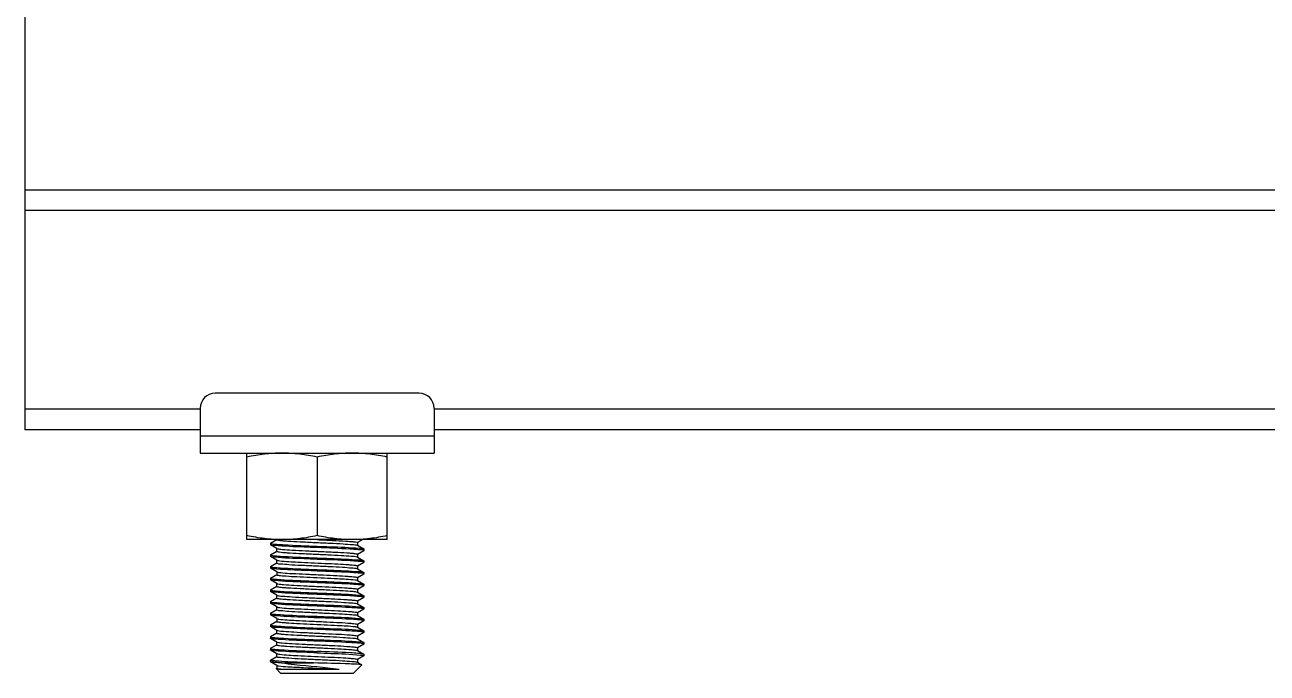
# Model space of a CAD drawing. Extents: x 4995099 to 5303443, y 4627657 to 4889583.
# Drawn here: x 5061398 to 5063570, y 4735235 to 4736369 of the extents above; entities that cross this region are included whole.
import ezdxf

# ---------------------------------------------------------------- set-up
doc = ezdxf.new("R2010")
doc.units = 0
doc.header["$LTSCALE"] = 1000
doc.header["$MEASUREMENT"] = 0
doc.layers.get('0').update_dxf_attribs({"color": 4, "linetype": 'CONTINUOUS'})

msp = doc.modelspace()

# ---------------------------------------------------------------- linework, layer by layer
at = {"color": 7}
msp.add_line((5061397.8, 4736463.1), (5061397.8, 4735660.7), dxfattribs=at)
for p, q in [((5069844.2, 4736079.8), (5061397.8, 4736079.8)), ((5069844.2, 4736044), (5061397.8, 4736044)), ((5062087.3, 4735724.5), (5061730.4, 4735724.5)), ((5061704.4, 4735696.5), (5061397.8, 4735696.5)), ((5061704.4, 4735698.5), (5061704.4, 4735619.8)), ((5062113.3, 4735698.5), (5062113.3, 4735619.8)), ((5069128.3, 4735696.5), (5062113.3, 4735696.5)), ((5061704.4, 4735660.7), (5061397.8, 4735660.7)), ((5069128.3, 4735660.7), (5062113.3, 4735660.7)), ((5062113.3, 4735649.2), (5061704.4, 4735649.2)), ((5061704.4, 4735619.8), (5062113.3, 4735619.8)), ((5061786.2, 4735468.5), (5061786.2, 4735619.8)), ((5061908.9, 4735612.9), (5061908.9, 4735475.5)), ((5062031.5, 4735468.5), (5062031.5, 4735619.8)), ((5062031.5, 4735468.5), (5061786.2, 4735468.5)), ((5061827.3, 4735462.4), (5061827.1, 4735462.2)), ((5061827.1, 4735462.2), (5061827.1, 4735459.6)), ((5061827.3, 4735459.4), (5061827.1, 4735459.6)), ((5061827.3, 4735462.4), (5061838.4, 4735468.8)), ((5061838.4, 4735453), (5061827.3, 4735459.4)), ((5061979.1, 4735458.7), (5061979.3, 4735458.6)), ((5061988.6, 4735468.5), (5061979.3, 4735463.2)), ((5061979.3, 4735458.6), (5061990.4, 4735452.2)), ((5061979.6, 4735463.4), (5061979.6, 4735458.3)), ((5061827.3, 4735441.9), (5061827.1, 4735441.7)), ((5061827.1, 4735441.7), (5061827.1, 4735439.2)), ((5061827.3, 4735438.9), (5061827.1, 4735439.2)), ((5061827.3, 4735441.9), (5061838.4, 4735448.4)), ((5061838.4, 4735432.5), (5061827.3, 4735438.9)), ((5061838.2, 4735448.1), (5061838.2, 4735453.2)), ((5061990.4, 4735449.2), (5061979.3, 4735442.7)), ((5061979.3, 4735438.1), (5061990.4, 4735431.7)), ((5061979.6, 4735443), (5061979.6, 4735437.9)), ((5061990.4, 4735452.2), (5061990.6, 4735451.9)), ((5061990.4, 4735449.2), (5061990.6, 4735449.4)), ((5061990.6, 4735451.9), (5061990.6, 4735449.4)), ((5061827.3, 4735421.5), (5061827.1, 4735421.3)), ((5061827.1, 4735421.3), (5061827.1, 4735418.7)), ((5061827.3, 4735418.5), (5061827.1, 4735418.7)), ((5061827.3, 4735421.5), (5061838.4, 4735427.9)), ((5061838.4, 4735412.1), (5061827.3, 4735418.5)), ((5061838.2, 4735427.7), (5061838.2, 4735432.8)), ((5061838.2, 4735412.3), (5061838.2, 4735407.2)), ((5061838.4, 4735432.5), (5061838.7, 4735432.4)), ((5061990.4, 4735428.7), (5061979.3, 4735422.3)), ((5061979.3, 4735417.7), (5061990.4, 4735411.3)), ((5061979.6, 4735422.5), (5061979.6, 4735417.4)), ((5061990.4, 4735431.7), (5061990.6, 4735431.5)), ((5061990.4, 4735428.7), (5061990.6, 4735428.9)), ((5061990.6, 4735431.5), (5061990.6, 4735428.9)), ((5061827.3, 4735401), (5061827.1, 4735400.8)), ((5061827.1, 4735400.8), (5061827.1, 4735398.3)), ((5061827.3, 4735398), (5061827.1, 4735398.3)), ((5061827.3, 4735401), (5061838.4, 4735407.5)), ((5061838.4, 4735391.6), (5061827.3, 4735398)), ((5061838.2, 4735386.8), (5061838.2, 4735391.9)), ((5061990.4, 4735408.3), (5061979.3, 4735401.8)), ((5061979.3, 4735397.2), (5061990.4, 4735390.8)), ((5061979.6, 4735402.1), (5061979.6, 4735397)), ((5061990.4, 4735411.3), (5061990.6, 4735411)), ((5061990.4, 4735408.3), (5061990.6, 4735408.5)), ((5061990.4, 4735390.8), (5061990.6, 4735390.6)), ((5061990.6, 4735411), (5061990.6, 4735408.5)), ((5061990.6, 4735390.6), (5061990.6, 4735388)), ((5061827.3, 4735380.6), (5061827.1, 4735380.4)), ((5061827.1, 4735380.4), (5061827.1, 4735377.8)), ((5061827.3, 4735377.6), (5061827.1, 4735377.8)), ((5061827.3, 4735380.6), (5061838.4, 4735387)), ((5061838.4, 4735371.2), (5061827.3, 4735377.6)), ((5061838.2, 4735366.3), (5061838.2, 4735371.4)), ((5061979.1, 4735376.9), (5061979.3, 4735376.8)), ((5061990.4, 4735387.8), (5061979.3, 4735381.4)), ((5061979.3, 4735376.8), (5061990.4, 4735370.4)), ((5061979.6, 4735381.7), (5061979.6, 4735376.5)), ((5061990.4, 4735387.8), (5061990.6, 4735388)), ((5061990.4, 4735370.4), (5061990.6, 4735370.2)), ((5061990.6, 4735370.2), (5061990.6, 4735367.6)), ((5061827.3, 4735360.2), (5061827.1, 4735359.9)), ((5061827.1, 4735359.9), (5061827.1, 4735357.4)), ((5061827.3, 4735357.2), (5061827.1, 4735357.4)), ((5061827.3, 4735360.2), (5061838.4, 4735366.6)), ((5061838.4, 4735350.7), (5061827.3, 4735357.2)), ((5061838.2, 4735345.9), (5061838.2, 4735351)), ((5061838.4, 4735350.7), (5061838.7, 4735350.6)), ((5061990.4, 4735367.4), (5061979.3, 4735361)), ((5061979.3, 4735356.4), (5061990.4, 4735349.9)), ((5061990.4, 4735346.9), (5061979.3, 4735340.5)), ((5061979.6, 4735361.2), (5061979.6, 4735356.1)), ((5061990.4, 4735367.4), (5061990.6, 4735367.6)), ((5061990.4, 4735349.9), (5061990.6, 4735349.7)), ((5061990.4, 4735346.9), (5061990.6, 4735347.2)), ((5061990.6, 4735349.7), (5061990.6, 4735347.2)), ((5061827.3, 4735339.7), (5061827.1, 4735339.5)), ((5061827.1, 4735339.5), (5061827.1, 4735336.9)), ((5061827.3, 4735336.7), (5061827.1, 4735336.9)), ((5061827.3, 4735339.7), (5061838.4, 4735346.1)), ((5061838.4, 4735330.3), (5061827.3, 4735336.7)), ((5061827.3, 4735319.3), (5061838.4, 4735325.7)), ((5061838.2, 4735330.5), (5061838.2, 4735325.4)), ((5061979.3, 4735335.9), (5061990.4, 4735329.5)), ((5061990.4, 4735326.5), (5061979.3, 4735320.1)), ((5061979.6, 4735340.8), (5061979.6, 4735335.7)), ((5061990.4, 4735329.5), (5061990.6, 4735329.3)), ((5061990.4, 4735326.5), (5061990.6, 4735326.7)), ((5061990.6, 4735329.3), (5061990.6, 4735326.7)), ((5061827.3, 4735319.3), (5061827.1, 4735319)), ((5061827.1, 4735319), (5061827.1, 4735316.5)), ((5061827.3, 4735316.3), (5061827.1, 4735316.5)), ((5061838.4, 4735309.8), (5061827.3, 4735316.3)), ((5061827.3, 4735298.8), (5061838.4, 4735305.3)), ((5061838.2, 4735305), (5061838.2, 4735310.1)), ((5061979.3, 4735315.5), (5061990.4, 4735309.1)), ((5061990.4, 4735306), (5061979.3, 4735299.6)), ((5061979.6, 4735320.3), (5061979.6, 4735315.2)), ((5061990.4, 4735309.1), (5061990.6, 4735308.8)), ((5061990.4, 4735306), (5061990.6, 4735306.3)), ((5061990.6, 4735308.8), (5061990.6, 4735306.3)), ((5061827.3, 4735298.8), (5061827.1, 4735298.6)), ((5061827.1, 4735298.6), (5061827.1, 4735296)), ((5061827.3, 4735295.8), (5061827.1, 4735296)), ((5061838.4, 4735289.4), (5061827.3, 4735295.8)), ((5061827.3, 4735278.4), (5061838.4, 4735284.8)), ((5061838.2, 4735284.5), (5061838.2, 4735289.7)), ((5061979.1, 4735295.2), (5061979.3, 4735295)), ((5061979.3, 4735295), (5061990.4, 4735288.6)), ((5061990.4, 4735285.6), (5061979.3, 4735279.2)), ((5061979.6, 4735299.9), (5061979.6, 4735294.8)), ((5061990.4, 4735288.6), (5061990.6, 4735288.4)), ((5061990.4, 4735285.6), (5061990.6, 4735285.8)), ((5061990.6, 4735288.4), (5061990.6, 4735285.8)), ((5061827.3, 4735278.4), (5061827.1, 4735278.2)), ((5061827.1, 4735278.2), (5061827.1, 4735275.6)), ((5061827.3, 4735275.4), (5061827.1, 4735275.6)), ((5061838.4, 4735269), (5061827.3, 4735275.4)), ((5061827.3, 4735257.9), (5061838.4, 4735264.4)), ((5061838.2, 4735264.1), (5061838.2, 4735269.2)), ((5061838.4, 4735269), (5061838.7, 4735268.8)), ((5061979.3, 4735274.6), (5061990.4, 4735268.2)), ((5061990.4, 4735265.2), (5061979.3, 4735258.7)), ((5061979.6, 4735279.4), (5061979.6, 4735274.3)), ((5061990.6, 4735267.9), (5061990.4, 4735268.2)), ((5061990.6, 4735265.4), (5061990.4, 4735265.2)), ((5061990.6, 4735267.9), (5061990.6, 4735265.4)), ((5061827.1, 4735257.7), (5061827.3, 4735257.9)), ((5061827.1, 4735257.7), (5061827.1, 4735255.2)), ((5061827.3, 4735254.9), (5061827.1, 4735255.2)), ((5061838.4, 4735248.5), (5061827.3, 4735254.9)), ((5061837, 4735243.1), (5061838.4, 4735243.9)), ((5061837, 4735243.1), (5061837, 4735243)), ((5061845, 4735235), (5061837, 4735243)), ((5061838.2, 4735248.8), (5061838.2, 4735243.7)), ((5061846.7, 4735252.9), (5061902.4, 4735252.9)), ((5061849.5, 4735241.8), (5061947.2, 4735241.8)), ((5061972.7, 4735235), (5061987.2, 4735249.5)), ((5061979.3, 4735254.1), (5061987.2, 4735249.6)), ((5061979.6, 4735259), (5061979.6, 4735253.9)), ((5061987.2, 4735249.5), (5061987.2, 4735249.6)), ((5061845, 4735235), (5061972.7, 4735235))]:
    msp.add_line(p, q)
for centre, radius, start, end in [((5061730.4, 4735698.5), 26, 90, 180), ((5062087.3, 4735698.5), 26, 0, 90), ((5061855.3, 4735679.9), 220.1, 264.4922, 265.5586), ((5061855.4, 4735660.6), 221.2, 264.5118, 265.5533), ((5061961.5, 4735221.3), 230.5, 84.6378, 85.5439), ((5061855.3, 4735638.7), 219.8, 264.491, 265.556), ((5061976.5, 4735410.5), 7.8, 73.8589, 74.9069), ((5061961.3, 4735198.5), 232.9, 84.669, 85.543), ((5061862.8, 4735710.8), 312.7, 265.4503, 265.5766), ((5061961.2, 4735176.7), 234.2, 84.6853, 85.5419), ((5061855.3, 4735598.1), 220.1, 264.4922, 265.5586), ((5061961.5, 4735159.6), 230.9, 84.6443, 85.543), ((5061961.5, 4735139.5), 230.5, 84.6378, 85.5439), ((5061855.4, 4735578.8), 221.2, 264.5118, 265.5533), ((5061961.3, 4735116.7), 232.9, 84.669, 85.543), ((5061855.3, 4735556.9), 219.8, 264.491, 265.556), ((5061976.5, 4735328.7), 7.8, 73.8589, 74.9069), ((5061961.2, 4735094.9), 234.2, 84.6853, 85.5419), ((5061862.8, 4735629.1), 312.7, 265.4503, 265.5766), ((5061961.5, 4735077.8), 230.9, 84.6443, 85.543), ((5061855.3, 4735516.3), 220.1, 264.4922, 265.5586), ((5061961.5, 4735057.7), 230.5, 84.6378, 85.5439), ((5061855.4, 4735497), 221.2, 264.5118, 265.5533), ((5061976.5, 4735246.9), 7.8, 73.8589, 74.9069)]:
    msp.add_arc(centre, radius, start, end)
for points, knots in [([(5061847.5, 4735619.8), (5061837.2, 4735619.8), (5061816.6, 4735618.5), (5061796.3, 4735615), (5061786.2, 4735612.9)], [0, 0, 0, 0, 0.499234, 1, 1, 1, 1]), ([(5061908.9, 4735612.9), (5061898.8, 4735615), (5061878.4, 4735618.5), (5061857.8, 4735619.8), (5061847.5, 4735619.8)], [0, 0, 0, 0, 0.500766, 1, 1, 1, 1]), ([(5061970.2, 4735619.8), (5061959.9, 4735619.8), (5061939.3, 4735618.5), (5061919, 4735615), (5061908.9, 4735612.9)], [0, 0, 0, 0, 0.499234, 1, 1, 1, 1]), ([(5062031.5, 4735612.9), (5062021.4, 4735615), (5062001.1, 4735618.5), (5061980.5, 4735619.8), (5061970.2, 4735619.8)], [0, 0, 0, 0, 0.500766, 1, 1, 1, 1]), ([(5061847.5, 4735468.5), (5061837.2, 4735468.5), (5061816.6, 4735469.8), (5061796.3, 4735473.3), (5061786.2, 4735475.5)], [0, 0, 0, 0, 0.499234, 1, 1, 1, 1]), ([(5061827.1, 4735462.2), (5061827.1, 4735462.1), (5061827.4, 4735461.8), (5061827.7, 4735461.8), (5061827.9, 4735461.7)], [0, 0, 0, 0, 0.322656, 1, 1, 1, 1]), ([(5061834.3, 4735458.2), (5061833.4, 4735458.3), (5061831.1, 4735458.6), (5061828.6, 4735458.6), (5061827.3, 4735459.4)], [0, 0, 0, 0, 0.378132, 1, 1, 1, 1]), ([(5061827.9, 4735461.7), (5061828.2, 4735461.6), (5061830.3, 4735461.2), (5061832.4, 4735461), (5061834.2, 4735460.8)], [0, 0, 0, 0, 0.159145, 1, 1, 1, 1]), ([(5061908.9, 4735454.5), (5061901.1, 4735454.8), (5061876.3, 4735455.9), (5061851.4, 4735456.6), (5061834.3, 4735458.2)], [0, 0, 0, 0, 0.310323, 1, 1, 1, 1]), ([(5061838.2, 4735468.5), (5061838.2, 4735468.1), (5061840.6, 4735467.8), (5061843.6, 4735467.1), (5061850, 4735466.6), (5061861.8, 4735465.7), (5061880.4, 4735464.8), (5061904.9, 4735463.6), (5061930, 4735462.4), (5061952.2, 4735461.5), (5061968.1, 4735460), (5061976.6, 4735459.7), (5061979.1, 4735458.7)], [0, 0, 0, 0, 0.009911, 0.036684, 0.079861, 0.138026, 0.290611, 0.473012, 0.659513, 0.823824, 0.942824, 1, 1, 1, 1]), ([(5061838.3, 4735460.4), (5061842.6, 4735460.1), (5061866.1, 4735458.7), (5061889.7, 4735457.8), (5061908.9, 4735457)], [0, 0, 0, 0, 0.184477, 1, 1, 1, 1]), ([(5061908.9, 4735475.5), (5061898.8, 4735473.3), (5061878.4, 4735469.8), (5061857.8, 4735468.5), (5061847.5, 4735468.5)], [0, 0, 0, 0, 0.500766, 1, 1, 1, 1]), ([(5061970.2, 4735468.5), (5061959.9, 4735468.5), (5061939.3, 4735469.8), (5061919, 4735473.3), (5061908.9, 4735475.5)], [0, 0, 0, 0, 0.499234, 1, 1, 1, 1]), ([(5061908.9, 4735468.5), (5061917.9, 4735468.1), (5061934.5, 4735467.3), (5061954.3, 4735466.4), (5061966.8, 4735465.4), (5061973.7, 4735464.9), (5061976.9, 4735464.2), (5061979.6, 4735463.9), (5061979.6, 4735463.4)], [0, 0, 0, 0, 0.381423, 0.704927, 0.829053, 0.921512, 0.978868, 1, 1, 1, 1]), ([(5061908.9, 4735457), (5061916.5, 4735456.7), (5061941.2, 4735455.7), (5061966, 4735455), (5061983, 4735453.3)], [0, 0, 0, 0, 0.308852, 1, 1, 1, 1]), ([(5062031.5, 4735475.5), (5062021.4, 4735473.3), (5062001.1, 4735469.8), (5061980.5, 4735468.5), (5061970.2, 4735468.5)], [0, 0, 0, 0, 0.500766, 1, 1, 1, 1]), ([(5061827.1, 4735441.7), (5061827.1, 4735441.6), (5061827.4, 4735441.4), (5061827.7, 4735441.3), (5061827.9, 4735441.3)], [0, 0, 0, 0, 0.322005, 1, 1, 1, 1]), ([(5061834.2, 4735437.8), (5061833.3, 4735437.9), (5061831, 4735438.2), (5061828.5, 4735438.2), (5061827.3, 4735438.9)], [0, 0, 0, 0, 0.377931, 1, 1, 1, 1]), ([(5061827.9, 4735441.3), (5061828.2, 4735441.2), (5061830.3, 4735440.7), (5061832.5, 4735440.5), (5061834.3, 4735440.3)], [0, 0, 0, 0, 0.159397, 1, 1, 1, 1]), ([(5061908.9, 4735434), (5061901.1, 4735434.4), (5061876.2, 4735435.4), (5061851.3, 4735436.1), (5061834.2, 4735437.8)], [0, 0, 0, 0, 0.310595, 1, 1, 1, 1]), ([(5061838.2, 4735448.1), (5061838.2, 4735447.7), (5061840.5, 4735447.4), (5061843.4, 4735446.7), (5061849.5, 4735446.2), (5061860.7, 4735445.4), (5061878.6, 4735444.4), (5061902.3, 4735443.3), (5061927, 4735442.1), (5061949.2, 4735441.1), (5061966, 4735439.9), (5061975.1, 4735439.3), (5061978.2, 4735438.5)], [0, 0, 0, 0, 0.00951, 0.035123, 0.076469, 0.132247, 0.279239, 0.456494, 0.640275, 0.805971, 0.931424, 1, 1, 1, 1]), ([(5061838.3, 4735440), (5061842.6, 4735439.6), (5061866.1, 4735438.2), (5061889.7, 4735437.4), (5061908.9, 4735436.6)], [0, 0, 0, 0, 0.184455, 1, 1, 1, 1]), ([(5061838.4, 4735453), (5061838.5, 4735452.9), (5061838.7, 4735452.8), (5061838.9, 4735452.7), (5061839, 4735452.7)], [0, 0, 0, 0, 0.430479, 1, 1, 1, 1]), ([(5061839, 4735452.7), (5061841.8, 4735451.9), (5061850.6, 4735451.3), (5061867, 4735450), (5061889.2, 4735449), (5061914.1, 4735447.9), (5061938.2, 4735446.7), (5061956.5, 4735445.8), (5061968, 4735444.9), (5061974.2, 4735444.4), (5061977.2, 4735443.7), (5061979.6, 4735443.4), (5061979.6, 4735443)], [0, 0, 0, 0, 0.062951, 0.18524, 0.350271, 0.535399, 0.715185, 0.864922, 0.92187, 0.964113, 0.990297, 1, 1, 1, 1]), ([(5061979.4, 4735451.1), (5061975.1, 4735451.4), (5061951.6, 4735452.9), (5061928.1, 4735453.7), (5061908.9, 4735454.5)], [0, 0, 0, 0, 0.18453, 1, 1, 1, 1]), ([(5061908.9, 4735436.6), (5061916.5, 4735436.3), (5061941.2, 4735435.2), (5061966, 4735434.5), (5061983.1, 4735432.9)], [0, 0, 0, 0, 0.308927, 1, 1, 1, 1]), ([(5061979.4, 4735430.7), (5061975.1, 4735431), (5061951.6, 4735432.4), (5061928, 4735433.3), (5061908.9, 4735434)], [0, 0, 0, 0, 0.184554, 1, 1, 1, 1]), ([(5061978.2, 4735438.5), (5061978.5, 4735438.5), (5061978.8, 4735438.4), (5061979.2, 4735438.2), (5061979.3, 4735438.1)], [0, 0, 0, 0, 0.59312, 1, 1, 1, 1]), ([(5061983, 4735453.3), (5061984, 4735453.3), (5061986.4, 4735452.9), (5061989.1, 4735452.9), (5061990.4, 4735452.2)], [0, 0, 0, 0, 0.37931, 1, 1, 1, 1]), ([(5061989.7, 4735449.9), (5061989.4, 4735450), (5061987.2, 4735450.4), (5061984.9, 4735450.6), (5061983.1, 4735450.8)], [0, 0, 0, 0, 0.163145, 1, 1, 1, 1]), ([(5061990.6, 4735449.4), (5061990.6, 4735449.5), (5061990.3, 4735449.7), (5061989.9, 4735449.8), (5061989.7, 4735449.9)], [0, 0, 0, 0, 0.315061, 1, 1, 1, 1]), ([(5061827.1, 4735421.3), (5061827.1, 4735421.2), (5061827.4, 4735421), (5061827.6, 4735420.9), (5061827.8, 4735420.8)], [0, 0, 0, 0, 0.324871, 1, 1, 1, 1]), ([(5061838.4, 4735417), (5061835.8, 4735417.2), (5061832.2, 4735417.7), (5061828.3, 4735417.9), (5061827.3, 4735418.5)], [0, 0, 0, 0, 0.683734, 1, 1, 1, 1]), ([(5061827.8, 4735420.8), (5061828.1, 4735420.7), (5061830.3, 4735420.3), (5061832.4, 4735420.1), (5061834.2, 4735419.9)], [0, 0, 0, 0, 0.157623, 1, 1, 1, 1]), ([(5061838.2, 4735427.7), (5061838.2, 4735427.6), (5061838.2, 4735427.5), (5061838.3, 4735427.4), (5061838.4, 4735427.4)], [0, 0, 0, 0, 0.402304, 1, 1, 1, 1]), ([(5061838.3, 4735419.5), (5061842.6, 4735419.2), (5061866.1, 4735417.8), (5061889.7, 4735416.9), (5061908.9, 4735416.2)], [0, 0, 0, 0, 0.184436, 1, 1, 1, 1]), ([(5061838.4, 4735427.4), (5061840.3, 4735426.3), (5061847.8, 4735426.3), (5061861.6, 4735424.6), (5061882, 4735423.9), (5061905.7, 4735422.7), (5061929.8, 4735421.6), (5061951.2, 4735420.6), (5061967.1, 4735419.3), (5061975.7, 4735418.8), (5061978.5, 4735418)], [0, 0, 0, 0, 0.046973, 0.152409, 0.303029, 0.479455, 0.658932, 0.818305, 0.937036, 1, 1, 1, 1]), ([(5061908.9, 4735413.6), (5061901.9, 4735413.9), (5061878.4, 4735414.9), (5061854.8, 4735415.7), (5061838.4, 4735417)], [0, 0, 0, 0, 0.297863, 1, 1, 1, 1]), ([(5061838.4, 4735412.1), (5061838.5, 4735412), (5061839.5, 4735411.6), (5061840.6, 4735411.5), (5061841.5, 4735411.3)], [0, 0, 0, 0, 0.147905, 1, 1, 1, 1]), ([(5061838.7, 4735432.4), (5061838.9, 4735432.3), (5061840.5, 4735431.9), (5061842.1, 4735431.7), (5061843.4, 4735431.5)], [0, 0, 0, 0, 0.158312, 1, 1, 1, 1]), ([(5061843.4, 4735431.5), (5061854, 4735430.2), (5061872.3, 4735429.4), (5061898.7, 4735428.1), (5061922, 4735427.1), (5061943.7, 4735426), (5061959.7, 4735425.1), (5061969.7, 4735424.3), (5061975, 4735423.8), (5061977.5, 4735423.2), (5061979.6, 4735422.9), (5061979.6, 4735422.5)], [0, 0, 0, 0, 0.234088, 0.402448, 0.579889, 0.745639, 0.880314, 0.930897, 0.968237, 0.991317, 1, 1, 1, 1]), ([(5061908.9, 4735416.2), (5061916.5, 4735415.9), (5061941.2, 4735414.8), (5061965.9, 4735414.1), (5061983, 4735412.5)], [0, 0, 0, 0, 0.308576, 1, 1, 1, 1]), ([(5061979.4, 4735410.2), (5061975.1, 4735410.6), (5061951.6, 4735412), (5061928, 4735412.8), (5061908.9, 4735413.6)], [0, 0, 0, 0, 0.184575, 1, 1, 1, 1]), ([(5061978.7, 4735418), (5061978.8, 4735417.9), (5061979, 4735417.8), (5061979.3, 4735417.7), (5061979.3, 4735417.7)], [0, 0, 0, 0, 0.572041, 1, 1, 1, 1]), ([(5061989.8, 4735429.4), (5061989.4, 4735429.5), (5061987.2, 4735430), (5061984.9, 4735430.2), (5061983, 4735430.4)], [0, 0, 0, 0, 0.159617, 1, 1, 1, 1]), ([(5061983, 4735412.5), (5061983.9, 4735412.4), (5061986.4, 4735412), (5061989.1, 4735412.1), (5061990.4, 4735411.3)], [0, 0, 0, 0, 0.37952, 1, 1, 1, 1]), ([(5061983.1, 4735432.9), (5061984, 4735432.8), (5061986.4, 4735432.5), (5061989.1, 4735432.5), (5061990.4, 4735431.7)], [0, 0, 0, 0, 0.379296, 1, 1, 1, 1]), ([(5061990.6, 4735428.9), (5061990.6, 4735429), (5061990.3, 4735429.3), (5061990, 4735429.3), (5061989.8, 4735429.4)], [0, 0, 0, 0, 0.317967, 1, 1, 1, 1]), ([(5061827.1, 4735400.8), (5061827.1, 4735400.7), (5061828, 4735400.1), (5061829, 4735400.1), (5061829.9, 4735400)], [0, 0, 0, 0, 0.093121, 1, 1, 1, 1]), ([(5061834.2, 4735396.9), (5061833.3, 4735397), (5061831, 4735397.3), (5061828.5, 4735397.3), (5061827.3, 4735398)], [0, 0, 0, 0, 0.377935, 1, 1, 1, 1]), ([(5061829.9, 4735400), (5061830.4, 4735399.9), (5061833.1, 4735399.5), (5061835.8, 4735399.3), (5061838, 4735399.1)], [0, 0, 0, 0, 0.190828, 1, 1, 1, 1]), ([(5061908.9, 4735393.2), (5061901.1, 4735393.5), (5061876.2, 4735394.5), (5061851.3, 4735395.2), (5061834.2, 4735396.9)], [0, 0, 0, 0, 0.310578, 1, 1, 1, 1]), ([(5061838.2, 4735407.2), (5061838.2, 4735406.8), (5061840.2, 4735406.5), (5061842.9, 4735405.9), (5061848.3, 4735405.4), (5061858.5, 4735404.6), (5061875, 4735403.7), (5061897.1, 4735402.6), (5061920.7, 4735401.6), (5061946.9, 4735400.2), (5061965, 4735399.5), (5061975.3, 4735398.1)], [0, 0, 0, 0, 0.00884, 0.032379, 0.070466, 0.122006, 0.258971, 0.426878, 0.605536, 0.773444, 1, 1, 1, 1]), ([(5061838.4, 4735391.6), (5061838.6, 4735391.5), (5061839.1, 4735391.3), (5061839.7, 4735391.2), (5061840.1, 4735391.1)], [0, 0, 0, 0, 0.388593, 1, 1, 1, 1]), ([(5061838.7, 4735399.1), (5061843.1, 4735398.7), (5061866.4, 4735397.3), (5061889.8, 4735396.5), (5061908.9, 4735395.7)], [0, 0, 0, 0, 0.18595, 1, 1, 1, 1]), ([(5061840.1, 4735391.1), (5061843.4, 4735390.4), (5061852.9, 4735389.7), (5061870.1, 4735388.6), (5061892.3, 4735387.5), (5061916.7, 4735386.4), (5061940.1, 4735385.3), (5061957.6, 4735384.4), (5061968.5, 4735383.5), (5061974.5, 4735383), (5061977.3, 4735382.4), (5061979.6, 4735382.1), (5061979.6, 4735381.7)], [0, 0, 0, 0, 0.074051, 0.202548, 0.368862, 0.551322, 0.726125, 0.870472, 0.925123, 0.96561, 0.990669, 1, 1, 1, 1]), ([(5061841.5, 4735411.3), (5061851.5, 4735409.8), (5061869.4, 4735409.2), (5061895.5, 4735407.8), (5061919.4, 4735406.8), (5061941.9, 4735405.7), (5061958.7, 4735404.7), (5061969.1, 4735403.9), (5061974.7, 4735403.4), (5061977.4, 4735402.8), (5061979.6, 4735402.5), (5061979.6, 4735402.1)], [0, 0, 0, 0, 0.218787, 0.386207, 0.566108, 0.736243, 0.875583, 0.928118, 0.966979, 0.991, 1, 1, 1, 1]), ([(5061908.9, 4735395.7), (5061916.5, 4735395.4), (5061941.2, 4735394.4), (5061965.9, 4735393.6), (5061982.9, 4735392)], [0, 0, 0, 0, 0.308379, 1, 1, 1, 1]), ([(5061979.4, 4735389.8), (5061975.1, 4735390.1), (5061951.6, 4735391.5), (5061928.1, 4735392.4), (5061908.9, 4735393.2)], [0, 0, 0, 0, 0.184524, 1, 1, 1, 1]), ([(5061975.3, 4735398.1), (5061975.8, 4735398.1), (5061977.1, 4735397.8), (5061978.6, 4735397.7), (5061979.3, 4735397.2)], [0, 0, 0, 0, 0.360643, 1, 1, 1, 1]), ([(5061989.7, 4735409), (5061989.3, 4735409.1), (5061987.1, 4735409.5), (5061984.8, 4735409.7), (5061982.9, 4735409.9)], [0, 0, 0, 0, 0.163234, 1, 1, 1, 1]), ([(5061982.9, 4735392), (5061983.9, 4735391.9), (5061986.4, 4735391.6), (5061989.1, 4735391.6), (5061990.4, 4735390.8)], [0, 0, 0, 0, 0.379704, 1, 1, 1, 1]), ([(5061990.6, 4735408.5), (5061990.6, 4735408.6), (5061990.2, 4735408.8), (5061989.9, 4735408.9), (5061989.7, 4735409)], [0, 0, 0, 0, 0.313847, 1, 1, 1, 1]), ([(5061827.1, 4735380.4), (5061827.1, 4735380.3), (5061827.4, 4735380.1), (5061827.7, 4735380), (5061827.9, 4735379.9)], [0, 0, 0, 0, 0.322656, 1, 1, 1, 1]), ([(5061834.3, 4735376.5), (5061833.4, 4735376.5), (5061831.1, 4735376.9), (5061828.6, 4735376.9), (5061827.3, 4735377.6)], [0, 0, 0, 0, 0.378132, 1, 1, 1, 1]), ([(5061827.9, 4735379.9), (5061828.2, 4735379.8), (5061830.3, 4735379.4), (5061832.4, 4735379.2), (5061834.2, 4735379)], [0, 0, 0, 0, 0.159145, 1, 1, 1, 1]), ([(5061908.9, 4735372.7), (5061901.1, 4735373), (5061876.3, 4735374.1), (5061851.4, 4735374.8), (5061834.3, 4735376.5)], [0, 0, 0, 0, 0.310323, 1, 1, 1, 1]), ([(5061838.2, 4735386.8), (5061838.2, 4735386.3), (5061840.6, 4735386), (5061843.6, 4735385.3), (5061850, 4735384.9), (5061861.8, 4735384), (5061880.4, 4735383), (5061904.9, 4735381.8), (5061930, 4735380.6), (5061952.2, 4735379.7), (5061968.1, 4735378.2), (5061976.6, 4735377.9), (5061979.1, 4735376.9)], [0, 0, 0, 0, 0.009911, 0.036684, 0.079861, 0.138026, 0.290611, 0.473012, 0.659513, 0.823824, 0.942824, 1, 1, 1, 1]), ([(5061838.3, 4735378.7), (5061842.6, 4735378.3), (5061866.1, 4735376.9), (5061889.7, 4735376), (5061908.9, 4735375.3)], [0, 0, 0, 0, 0.184477, 1, 1, 1, 1]), ([(5061838.4, 4735371.2), (5061838.5, 4735371.1), (5061838.7, 4735371), (5061838.9, 4735371), (5061839, 4735370.9)], [0, 0, 0, 0, 0.430479, 1, 1, 1, 1]), ([(5061839, 4735370.9), (5061841.8, 4735370.1), (5061850.6, 4735369.6), (5061867, 4735368.3), (5061889.2, 4735367.2), (5061914.1, 4735366.1), (5061938.2, 4735365), (5061956.5, 4735364), (5061968, 4735363.1), (5061974.2, 4735362.6), (5061977.2, 4735361.9), (5061979.6, 4735361.7), (5061979.6, 4735361.2)], [0, 0, 0, 0, 0.062951, 0.18524, 0.350271, 0.535399, 0.715185, 0.864922, 0.92187, 0.964113, 0.990297, 1, 1, 1, 1]), ([(5061908.9, 4735375.3), (5061916.5, 4735375), (5061941.2, 4735373.9), (5061966, 4735373.2), (5061983, 4735371.6)], [0, 0, 0, 0, 0.308852, 1, 1, 1, 1]), ([(5061979.4, 4735369.3), (5061975.1, 4735369.7), (5061951.6, 4735371.1), (5061928.1, 4735372), (5061908.9, 4735372.7)], [0, 0, 0, 0, 0.18453, 1, 1, 1, 1]), ([(5061989.8, 4735388.5), (5061989.5, 4735388.6), (5061987.2, 4735389.1), (5061984.9, 4735389.3), (5061983, 4735389.5)], [0, 0, 0, 0, 0.159226, 1, 1, 1, 1]), ([(5061983, 4735371.6), (5061984, 4735371.5), (5061986.4, 4735371.1), (5061989.1, 4735371.2), (5061990.4, 4735370.4)], [0, 0, 0, 0, 0.37931, 1, 1, 1, 1]), ([(5061989.7, 4735368.1), (5061989.4, 4735368.2), (5061987.2, 4735368.6), (5061984.9, 4735368.8), (5061983.1, 4735369)], [0, 0, 0, 0, 0.163145, 1, 1, 1, 1]), ([(5061990.6, 4735388), (5061990.6, 4735388.1), (5061990.3, 4735388.4), (5061990, 4735388.5), (5061989.8, 4735388.5)], [0, 0, 0, 0, 0.318631, 1, 1, 1, 1]), ([(5061827.1, 4735359.9), (5061827.1, 4735359.8), (5061827.4, 4735359.6), (5061827.7, 4735359.5), (5061827.9, 4735359.5)], [0, 0, 0, 0, 0.322005, 1, 1, 1, 1]), ([(5061834.2, 4735356), (5061833.3, 4735356.1), (5061831, 4735356.4), (5061828.5, 4735356.4), (5061827.3, 4735357.2)], [0, 0, 0, 0, 0.377931, 1, 1, 1, 1]), ([(5061827.9, 4735359.5), (5061828.2, 4735359.4), (5061830.3, 4735358.9), (5061832.5, 4735358.7), (5061834.3, 4735358.6)], [0, 0, 0, 0, 0.159397, 1, 1, 1, 1]), ([(5061908.9, 4735352.3), (5061901.1, 4735352.6), (5061876.2, 4735353.6), (5061851.3, 4735354.3), (5061834.2, 4735356)], [0, 0, 0, 0, 0.310595, 1, 1, 1, 1]), ([(5061838.2, 4735366.3), (5061838.2, 4735365.9), (5061840.5, 4735365.6), (5061843.4, 4735364.9), (5061849.5, 4735364.5), (5061860.7, 4735363.6), (5061878.6, 4735362.6), (5061902.3, 4735361.5), (5061927, 4735360.4), (5061949.2, 4735359.3), (5061966, 4735358.1), (5061975.1, 4735357.5), (5061978.2, 4735356.7)], [0, 0, 0, 0, 0.00951, 0.035123, 0.076469, 0.132247, 0.279239, 0.456494, 0.640275, 0.805971, 0.931424, 1, 1, 1, 1]), ([(5061838.3, 4735358.2), (5061842.6, 4735357.9), (5061866.1, 4735356.5), (5061889.7, 4735355.6), (5061908.9, 4735354.8)], [0, 0, 0, 0, 0.184455, 1, 1, 1, 1]), ([(5061838.7, 4735350.6), (5061838.9, 4735350.5), (5061840.5, 4735350.1), (5061842.1, 4735349.9), (5061843.4, 4735349.7)], [0, 0, 0, 0, 0.158312, 1, 1, 1, 1]), ([(5061843.4, 4735349.7), (5061854, 4735348.4), (5061872.3, 4735347.7), (5061898.7, 4735346.3), (5061922, 4735345.3), (5061943.7, 4735344.2), (5061959.7, 4735343.3), (5061969.7, 4735342.5), (5061975, 4735342), (5061977.5, 4735341.5), (5061979.6, 4735341.2), (5061979.6, 4735340.8)], [0, 0, 0, 0, 0.234088, 0.402448, 0.579889, 0.745639, 0.880314, 0.930897, 0.968237, 0.991317, 1, 1, 1, 1]), ([(5061908.9, 4735354.8), (5061916.5, 4735354.5), (5061941.2, 4735353.5), (5061966, 4735352.7), (5061983.1, 4735351.1)], [0, 0, 0, 0, 0.308927, 1, 1, 1, 1]), ([(5061979.4, 4735348.9), (5061975.1, 4735349.2), (5061951.6, 4735350.6), (5061928, 4735351.5), (5061908.9, 4735352.3)], [0, 0, 0, 0, 0.184554, 1, 1, 1, 1]), ([(5061978.2, 4735356.7), (5061978.5, 4735356.7), (5061978.8, 4735356.6), (5061979.2, 4735356.4), (5061979.3, 4735356.4)], [0, 0, 0, 0, 0.59312, 1, 1, 1, 1]), ([(5061989.8, 4735347.6), (5061989.4, 4735347.7), (5061987.2, 4735348.2), (5061984.9, 4735348.4), (5061983, 4735348.6)], [0, 0, 0, 0, 0.159617, 1, 1, 1, 1]), ([(5061983.1, 4735351.1), (5061984, 4735351), (5061986.4, 4735350.7), (5061989.1, 4735350.7), (5061990.4, 4735349.9)], [0, 0, 0, 0, 0.379296, 1, 1, 1, 1]), ([(5061990.6, 4735367.6), (5061990.6, 4735367.7), (5061990.3, 4735368), (5061989.9, 4735368), (5061989.7, 4735368.1)], [0, 0, 0, 0, 0.315061, 1, 1, 1, 1]), ([(5061990.6, 4735347.2), (5061990.6, 4735347.3), (5061990.3, 4735347.5), (5061990, 4735347.6), (5061989.8, 4735347.6)], [0, 0, 0, 0, 0.317967, 1, 1, 1, 1]), ([(5061827.1, 4735339.5), (5061827.1, 4735339.4), (5061827.4, 4735339.2), (5061827.6, 4735339.1), (5061827.8, 4735339.1)], [0, 0, 0, 0, 0.324871, 1, 1, 1, 1]), ([(5061838.4, 4735335.2), (5061835.8, 4735335.4), (5061832.2, 4735335.9), (5061828.3, 4735336.1), (5061827.3, 4735336.7)], [0, 0, 0, 0, 0.683734, 1, 1, 1, 1]), ([(5061827.8, 4735339.1), (5061828.1, 4735339), (5061830.3, 4735338.5), (5061832.4, 4735338.3), (5061834.2, 4735338.1)], [0, 0, 0, 0, 0.157623, 1, 1, 1, 1]), ([(5061838.2, 4735345.9), (5061838.2, 4735345.8), (5061838.2, 4735345.7), (5061838.3, 4735345.7), (5061838.4, 4735345.6)], [0, 0, 0, 0, 0.402304, 1, 1, 1, 1]), ([(5061838.2, 4735325.4), (5061838.2, 4735325), (5061840.2, 4735324.7), (5061842.9, 4735324.1), (5061848.3, 4735323.7), (5061858.5, 4735322.8), (5061875, 4735321.9), (5061897.1, 4735320.9), (5061920.7, 4735319.8), (5061946.9, 4735318.4), (5061965, 4735317.7), (5061975.3, 4735316.4)], [0, 0, 0, 0, 0.00884, 0.032379, 0.070466, 0.122006, 0.258971, 0.426878, 0.605536, 0.773444, 1, 1, 1, 1]), ([(5061838.3, 4735337.8), (5061842.6, 4735337.4), (5061866.1, 4735336), (5061889.7, 4735335.1), (5061908.9, 4735334.4)], [0, 0, 0, 0, 0.184436, 1, 1, 1, 1]), ([(5061838.4, 4735345.6), (5061840.3, 4735344.5), (5061847.8, 4735344.6), (5061861.6, 4735342.9), (5061882, 4735342.1), (5061905.7, 4735340.9), (5061929.8, 4735339.8), (5061951.2, 4735338.8), (5061967.1, 4735337.6), (5061975.7, 4735337), (5061978.5, 4735336.2)], [0, 0, 0, 0, 0.046973, 0.152409, 0.303029, 0.479455, 0.658932, 0.818305, 0.937036, 1, 1, 1, 1]), ([(5061908.9, 4735331.8), (5061901.9, 4735332.1), (5061878.4, 4735333.1), (5061854.8, 4735333.9), (5061838.4, 4735335.2)], [0, 0, 0, 0, 0.297863, 1, 1, 1, 1]), ([(5061838.4, 4735330.3), (5061838.5, 4735330.2), (5061839.5, 4735329.8), (5061840.6, 4735329.7), (5061841.5, 4735329.5)], [0, 0, 0, 0, 0.147905, 1, 1, 1, 1]), ([(5061841.5, 4735329.5), (5061851.5, 4735328), (5061869.4, 4735327.4), (5061895.5, 4735326), (5061919.4, 4735325), (5061941.9, 4735323.9), (5061958.7, 4735323), (5061969.1, 4735322.1), (5061974.7, 4735321.6), (5061977.4, 4735321), (5061979.6, 4735320.7), (5061979.6, 4735320.3)], [0, 0, 0, 0, 0.218787, 0.386207, 0.566108, 0.736243, 0.875583, 0.928118, 0.966979, 0.991, 1, 1, 1, 1]), ([(5061908.9, 4735334.4), (5061916.5, 4735334.1), (5061941.2, 4735333), (5061965.9, 4735332.3), (5061983, 4735330.7)], [0, 0, 0, 0, 0.308576, 1, 1, 1, 1]), ([(5061979.4, 4735328.4), (5061975.1, 4735328.8), (5061951.6, 4735330.2), (5061928, 4735331.1), (5061908.9, 4735331.8)], [0, 0, 0, 0, 0.184575, 1, 1, 1, 1]), ([(5061978.7, 4735336.2), (5061978.8, 4735336.1), (5061979, 4735336.1), (5061979.3, 4735336), (5061979.3, 4735335.9)], [0, 0, 0, 0, 0.572041, 1, 1, 1, 1]), ([(5061989.7, 4735327.2), (5061989.3, 4735327.3), (5061987.1, 4735327.7), (5061984.8, 4735328), (5061982.9, 4735328.1)], [0, 0, 0, 0, 0.163234, 1, 1, 1, 1]), ([(5061983, 4735330.7), (5061983.9, 4735330.6), (5061986.4, 4735330.3), (5061989.1, 4735330.3), (5061990.4, 4735329.5)], [0, 0, 0, 0, 0.37952, 1, 1, 1, 1]), ([(5061990.6, 4735326.7), (5061990.6, 4735326.8), (5061990.2, 4735327.1), (5061989.9, 4735327.1), (5061989.7, 4735327.2)], [0, 0, 0, 0, 0.313847, 1, 1, 1, 1]), ([(5061827.1, 4735319), (5061827.1, 4735319), (5061828, 4735318.3), (5061829, 4735318.3), (5061829.9, 4735318.2)], [0, 0, 0, 0, 0.093121, 1, 1, 1, 1]), ([(5061834.2, 4735315.1), (5061833.3, 4735315.2), (5061831, 4735315.5), (5061828.5, 4735315.5), (5061827.3, 4735316.3)], [0, 0, 0, 0, 0.377935, 1, 1, 1, 1]), ([(5061829.9, 4735318.2), (5061830.4, 4735318.1), (5061833.1, 4735317.8), (5061835.8, 4735317.5), (5061838, 4735317.3)], [0, 0, 0, 0, 0.190828, 1, 1, 1, 1]), ([(5061908.9, 4735311.4), (5061901.1, 4735311.7), (5061876.2, 4735312.8), (5061851.3, 4735313.5), (5061834.2, 4735315.1)], [0, 0, 0, 0, 0.310578, 1, 1, 1, 1]), ([(5061838.2, 4735305), (5061838.2, 4735304.5), (5061840.6, 4735304.3), (5061843.6, 4735303.6), (5061850, 4735303.1), (5061861.8, 4735302.2), (5061880.4, 4735301.2), (5061904.9, 4735300.1), (5061930, 4735298.9), (5061952.2, 4735297.9), (5061968.1, 4735296.4), (5061976.6, 4735296.1), (5061979.1, 4735295.2)], [0, 0, 0, 0, 0.009911, 0.036684, 0.079861, 0.138026, 0.290611, 0.473012, 0.659513, 0.823824, 0.942824, 1, 1, 1, 1]), ([(5061838.4, 4735309.8), (5061838.6, 4735309.7), (5061839.1, 4735309.5), (5061839.7, 4735309.4), (5061840.1, 4735309.3)], [0, 0, 0, 0, 0.388593, 1, 1, 1, 1]), ([(5061838.7, 4735317.3), (5061843.1, 4735317), (5061866.4, 4735315.6), (5061889.8, 4735314.7), (5061908.9, 4735313.9)], [0, 0, 0, 0, 0.18595, 1, 1, 1, 1]), ([(5061840.1, 4735309.3), (5061843.4, 4735308.7), (5061852.9, 4735308), (5061870.1, 4735306.8), (5061892.3, 4735305.8), (5061916.7, 4735304.6), (5061940.1, 4735303.5), (5061957.6, 4735302.6), (5061968.5, 4735301.7), (5061974.5, 4735301.2), (5061977.3, 4735300.6), (5061979.6, 4735300.3), (5061979.6, 4735299.9)], [0, 0, 0, 0, 0.074051, 0.202548, 0.368862, 0.551322, 0.726125, 0.870472, 0.925123, 0.96561, 0.990669, 1, 1, 1, 1]), ([(5061908.9, 4735313.9), (5061916.5, 4735313.6), (5061941.2, 4735312.6), (5061965.9, 4735311.8), (5061982.9, 4735310.3)], [0, 0, 0, 0, 0.308379, 1, 1, 1, 1]), ([(5061979.4, 4735308), (5061975.1, 4735308.3), (5061951.6, 4735309.8), (5061928.1, 4735310.6), (5061908.9, 4735311.4)], [0, 0, 0, 0, 0.184524, 1, 1, 1, 1]), ([(5061975.3, 4735316.4), (5061975.8, 4735316.3), (5061977.1, 4735316.1), (5061978.6, 4735315.9), (5061979.3, 4735315.5)], [0, 0, 0, 0, 0.360643, 1, 1, 1, 1]), ([(5061982.9, 4735310.3), (5061983.9, 4735310.2), (5061986.4, 4735309.8), (5061989.1, 4735309.8), (5061990.4, 4735309.1)], [0, 0, 0, 0, 0.379704, 1, 1, 1, 1]), ([(5061989.8, 4735306.7), (5061989.5, 4735306.8), (5061987.2, 4735307.3), (5061984.9, 4735307.5), (5061983, 4735307.7)], [0, 0, 0, 0, 0.159226, 1, 1, 1, 1]), ([(5061990.6, 4735306.3), (5061990.6, 4735306.4), (5061990.3, 4735306.6), (5061990, 4735306.7), (5061989.8, 4735306.7)], [0, 0, 0, 0, 0.318631, 1, 1, 1, 1]), ([(5061827.1, 4735298.6), (5061827.1, 4735298.5), (5061827.4, 4735298.3), (5061827.7, 4735298.2), (5061827.9, 4735298.2)], [0, 0, 0, 0, 0.322656, 1, 1, 1, 1]), ([(5061834.3, 4735294.7), (5061833.4, 4735294.8), (5061831.1, 4735295.1), (5061828.6, 4735295.1), (5061827.3, 4735295.8)], [0, 0, 0, 0, 0.378132, 1, 1, 1, 1]), ([(5061827.9, 4735298.2), (5061828.2, 4735298.1), (5061830.3, 4735297.6), (5061832.4, 4735297.4), (5061834.2, 4735297.2)], [0, 0, 0, 0, 0.159145, 1, 1, 1, 1]), ([(5061908.9, 4735290.9), (5061901.1, 4735291.2), (5061876.3, 4735292.3), (5061851.4, 4735293), (5061834.3, 4735294.7)], [0, 0, 0, 0, 0.310323, 1, 1, 1, 1]), ([(5061838.2, 4735284.5), (5061838.2, 4735284.1), (5061840.5, 4735283.8), (5061843.4, 4735283.2), (5061849.5, 4735282.7), (5061860.7, 4735281.8), (5061878.6, 4735280.9), (5061902.3, 4735279.7), (5061927, 4735278.6), (5061949.2, 4735277.6), (5061966, 4735276.3), (5061975.1, 4735275.7), (5061978.2, 4735275)], [0, 0, 0, 0, 0.00951, 0.035123, 0.076469, 0.132247, 0.279239, 0.456494, 0.640275, 0.805971, 0.931424, 1, 1, 1, 1]), ([(5061838.3, 4735296.9), (5061842.6, 4735296.5), (5061866.1, 4735295.1), (5061889.7, 4735294.3), (5061908.9, 4735293.5)], [0, 0, 0, 0, 0.184477, 1, 1, 1, 1]), ([(5061838.4, 4735289.4), (5061838.5, 4735289.4), (5061838.7, 4735289.3), (5061838.9, 4735289.2), (5061839, 4735289.2)], [0, 0, 0, 0, 0.430479, 1, 1, 1, 1]), ([(5061839, 4735289.2), (5061841.8, 4735288.3), (5061850.6, 4735287.8), (5061867, 4735286.5), (5061889.2, 4735285.5), (5061914.1, 4735284.3), (5061938.2, 4735283.2), (5061956.5, 4735282.2), (5061968, 4735281.3), (5061974.2, 4735280.8), (5061977.2, 4735280.2), (5061979.6, 4735279.9), (5061979.6, 4735279.4)], [0, 0, 0, 0, 0.062951, 0.18524, 0.350271, 0.535399, 0.715185, 0.864922, 0.92187, 0.964113, 0.990297, 1, 1, 1, 1]), ([(5061908.9, 4735293.5), (5061916.5, 4735293.2), (5061941.2, 4735292.1), (5061966, 4735291.4), (5061983, 4735289.8)], [0, 0, 0, 0, 0.308852, 1, 1, 1, 1]), ([(5061979.4, 4735287.6), (5061975.1, 4735287.9), (5061951.6, 4735289.3), (5061928.1, 4735290.2), (5061908.9, 4735290.9)], [0, 0, 0, 0, 0.18453, 1, 1, 1, 1]), ([(5061983, 4735289.8), (5061984, 4735289.7), (5061986.4, 4735289.4), (5061989.1, 4735289.4), (5061990.4, 4735288.6)], [0, 0, 0, 0, 0.37931, 1, 1, 1, 1]), ([(5061989.7, 4735286.3), (5061989.4, 4735286.4), (5061987.2, 4735286.8), (5061984.9, 4735287.1), (5061983.1, 4735287.2)], [0, 0, 0, 0, 0.163145, 1, 1, 1, 1]), ([(5061990.6, 4735285.8), (5061990.6, 4735285.9), (5061990.3, 4735286.2), (5061989.9, 4735286.3), (5061989.7, 4735286.3)], [0, 0, 0, 0, 0.315061, 1, 1, 1, 1]), ([(5061827.1, 4735278.2), (5061827.1, 4735278.1), (5061827.4, 4735277.8), (5061827.7, 4735277.8), (5061827.9, 4735277.7)], [0, 0, 0, 0, 0.322005, 1, 1, 1, 1]), ([(5061834.2, 4735274.2), (5061833.3, 4735274.3), (5061831, 4735274.7), (5061828.5, 4735274.7), (5061827.3, 4735275.4)], [0, 0, 0, 0, 0.377931, 1, 1, 1, 1]), ([(5061827.9, 4735277.7), (5061828.2, 4735277.6), (5061830.3, 4735277.2), (5061832.5, 4735277), (5061834.3, 4735276.8)], [0, 0, 0, 0, 0.159397, 1, 1, 1, 1]), ([(5061908.9, 4735270.5), (5061901.1, 4735270.8), (5061876.2, 4735271.9), (5061851.3, 4735272.6), (5061834.2, 4735274.2)], [0, 0, 0, 0, 0.310595, 1, 1, 1, 1]), ([(5061838.2, 4735264.1), (5061838.2, 4735264.1), (5061838.2, 4735264), (5061838.3, 4735263.9), (5061838.4, 4735263.9)], [0, 0, 0, 0, 0.402304, 1, 1, 1, 1]), ([(5061838.3, 4735276.4), (5061842.6, 4735276.1), (5061866.1, 4735274.7), (5061889.7, 4735273.8), (5061908.9, 4735273.1)], [0, 0, 0, 0, 0.184455, 1, 1, 1, 1]), ([(5061838.4, 4735263.9), (5061840.3, 4735262.7), (5061847.8, 4735262.8), (5061861.6, 4735261.1), (5061882, 4735260.3), (5061905.7, 4735259.1), (5061929.8, 4735258), (5061951.2, 4735257), (5061967.1, 4735255.8), (5061975.7, 4735255.2), (5061978.5, 4735254.4)], [0, 0, 0, 0, 0.046973, 0.152409, 0.303029, 0.479455, 0.658932, 0.818305, 0.937036, 1, 1, 1, 1]), ([(5061838.7, 4735268.8), (5061838.9, 4735268.7), (5061840.5, 4735268.3), (5061842.1, 4735268.1), (5061843.4, 4735268)], [0, 0, 0, 0, 0.158312, 1, 1, 1, 1]), ([(5061843.4, 4735268), (5061854, 4735266.7), (5061872.3, 4735265.9), (5061898.7, 4735264.5), (5061922, 4735263.5), (5061943.7, 4735262.5), (5061959.7, 4735261.6), (5061969.7, 4735260.7), (5061975, 4735260.3), (5061977.5, 4735259.7), (5061979.6, 4735259.4), (5061979.6, 4735259)], [0, 0, 0, 0, 0.234088, 0.402448, 0.579889, 0.745639, 0.880314, 0.930897, 0.968237, 0.991317, 1, 1, 1, 1]), ([(5061980, 4735269.6), (5061975.6, 4735270), (5061952, 4735271.4), (5061928.2, 4735272.3), (5061908.9, 4735273.1)], [0, 0, 0, 0, 0.182705, 1, 1, 1, 1]), ([(5061908.9, 4735270.5), (5061916.8, 4735270.2), (5061942, 4735269.1), (5061967.2, 4735268.5), (5061984.4, 4735266.7)], [0, 0, 0, 0, 0.314055, 1, 1, 1, 1]), ([(5061978.2, 4735275), (5061978.5, 4735274.9), (5061978.8, 4735274.8), (5061979.2, 4735274.7), (5061979.3, 4735274.6)], [0, 0, 0, 0, 0.59312, 1, 1, 1, 1]), ([(5061990.4, 4735268.2), (5061989.5, 4735268.7), (5061985.8, 4735268.9), (5061982.4, 4735269.4), (5061980, 4735269.6)], [0, 0, 0, 0, 0.317639, 1, 1, 1, 1]), ([(5061984.4, 4735266.7), (5061985.1, 4735266.6), (5061987.1, 4735266.3), (5061989.1, 4735266.2), (5061990.2, 4735265.7)], [0, 0, 0, 0, 0.356934, 1, 1, 1, 1]), ([(5061990.2, 4735265.7), (5061990.3, 4735265.7), (5061990.5, 4735265.6), (5061990.6, 4735265.4), (5061990.6, 4735265.4)], [0, 0, 0, 0, 0.641445, 1, 1, 1, 1]), ([(5061831, 4735256.7), (5061830, 4735256.8), (5061829, 4735257.1), (5061827.1, 4735257.3), (5061827.1, 4735257.7)], [0, 0, 0, 0, 0.728363, 1, 1, 1, 1]), ([(5061836, 4735253.6), (5061834.9, 4735253.7), (5061832, 4735254.1), (5061828.9, 4735254), (5061827.3, 4735254.9)], [0, 0, 0, 0, 0.382699, 1, 1, 1, 1]), ([(5061841.6, 4735255.7), (5061840.6, 4735255.8), (5061837, 4735256.1), (5061833.5, 4735256.4), (5061831, 4735256.7)], [0, 0, 0, 0, 0.305053, 1, 1, 1, 1]), ([(5061846.7, 4735252.9), (5061845.7, 4735252.9), (5061842.1, 4735253.1), (5061838.6, 4735253.4), (5061836, 4735253.6)], [0, 0, 0, 0, 0.281925, 1, 1, 1, 1]), ([(5061837, 4735243), (5061837.1, 4735242.9), (5061838.3, 4735242.6), (5061839.4, 4735242.5), (5061840.5, 4735242.4)], [0, 0, 0, 0, 0.101529, 1, 1, 1, 1]), ([(5061838.2, 4735243.7), (5061838.2, 4735243.6), (5061839.1, 4735242.8), (5061840.1, 4735242.9), (5061841, 4735242.7)], [0, 0, 0, 0, 0.095599, 1, 1, 1, 1]), ([(5061838.4, 4735248.5), (5061838.5, 4735248.4), (5061839.5, 4735248.1), (5061840.6, 4735247.9), (5061841.4, 4735247.8)], [0, 0, 0, 0, 0.148725, 1, 1, 1, 1]), ([(5061840.5, 4735242.4), (5061841, 4735242.3), (5061844, 4735242.1), (5061847, 4735241.9), (5061849.5, 4735241.8)], [0, 0, 0, 0, 0.19545, 1, 1, 1, 1]), ([(5061841, 4735242.7), (5061841.6, 4735242.6), (5061844.4, 4735242.2), (5061847.2, 4735242), (5061849.5, 4735241.8)], [0, 0, 0, 0, 0.191921, 1, 1, 1, 1]), ([(5061841.4, 4735247.8), (5061846.9, 4735246.9), (5061861.4, 4735246.1), (5061896.7, 4735244.1), (5061926.5, 4735242.9), (5061947.2, 4735241.8)], [0, 0, 0, 0, 0.155884, 0.411275, 1, 1, 1, 1]), ([(5061902.4, 4735252.9), (5061896.5, 4735253.1), (5061876.3, 4735253.9), (5061856, 4735254.7), (5061841.6, 4735255.7)], [0, 0, 0, 0, 0.29188, 1, 1, 1, 1]), ([(5061846.7, 4735252.9), (5061854.2, 4735251.9), (5061887.7, 4735248.1), (5061921.4, 4735245.4), (5061947.2, 4735241.8)], [0, 0, 0, 0, 0.225337, 1, 1, 1, 1]), ([(5061979, 4735250.5), (5061974.6, 4735250.7), (5061949.1, 4735251.8), (5061923.5, 4735252.3), (5061902.4, 4735252.9)], [0, 0, 0, 0, 0.174171, 1, 1, 1, 1]), ([(5061978.7, 4735254.4), (5061978.8, 4735254.4), (5061979, 4735254.3), (5061979.3, 4735254.2), (5061979.3, 4735254.1)], [0, 0, 0, 0, 0.572041, 1, 1, 1, 1]), ([(5061987.2, 4735249.6), (5061986.5, 4735250), (5061983.6, 4735250), (5061980.9, 4735250.4), (5061979, 4735250.5)], [0, 0, 0, 0, 0.301472, 1, 1, 1, 1])]:
    msp.add_open_spline(points, degree=3, knots=knots)

doc.saveas('drawing.dxf')
